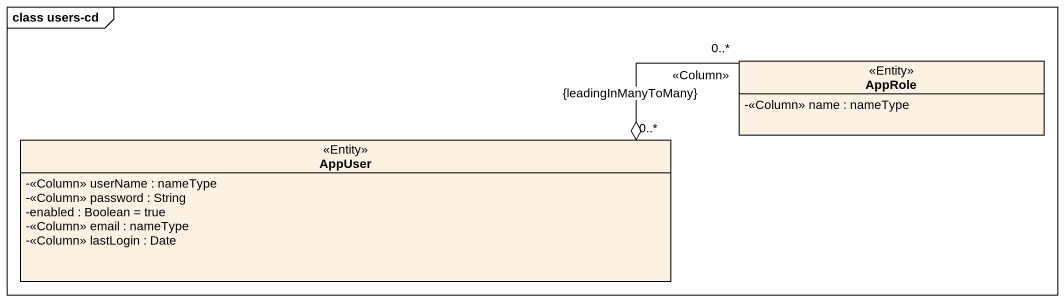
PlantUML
@startuml
mainframe class users-cd
hide circle
hide empty members
skinparam classAttributeIconSize 0
class AppRole <<Entity>> {
  -<<Column>> name : nameType
}
class AppUser <<Entity>> {
  -<<Column>> userName : nameType
  -<<Column>> password : String
  -enabled : Boolean = true
  -<<Column>> email : nameType
  -<<Column>> lastLogin : Date
}
AppUser "0..*" o-right- "0..*\n<<Column>>\n{leadingInManyToMany}" AppRole
@enduml
